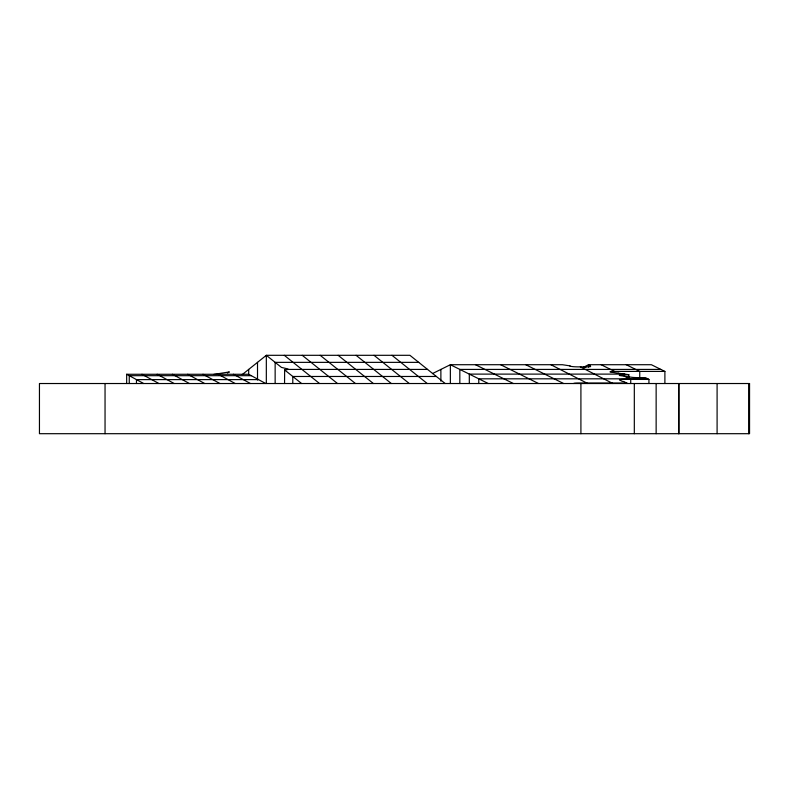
<?xml version="1.0" encoding="UTF-8"?>
<svg xmlns="http://www.w3.org/2000/svg" width="789" height="789" viewBox="0 0 789 789"><rect width="100%" height="100%" fill="white"/><g stroke="black" fill="none" stroke-linecap="round" stroke-linejoin="round"><path stroke-width="1.18" d="M242.282 374.538L266.327 355.306L409.905 355.306L445.183 383.523M227.41 373L229.382 371.925L213.819 374.4M432.461 373.591L450.361 364.715L562.379 364.715L570.25 365.918A6.263 0.513 0.8 0 0 569.983 366.007A6.332 0.523 0.8 0 0 570.911 366.362L572.242 366.55A6.273 0.523 0.8 0 0 578.584 366.875L585.596 366.875A6.263 0.523 0.8 0 0 590.665 366.56L589.541 365.672A6.322 0.523 0.8 0 0 589.856 365.415L588.505 364.715L583.574 367.25L585.842 367.25M284.553 383.523L284.642 369.883A6.273 0.828 1.3 0 0 287.571 369.538L288.103 369.232A6.381 0.848 1.3 0 0 287.137 368.749L281.476 367.427L266.327 355.306L266.327 383.523M628.823 378.01L628.823 374.696L621.693 374.982A6.312 0.523 0.8 0 0 619.641 375.189L619.326 375.347A6.312 0.523 0.8 0 0 620.332 375.643L631.89 377.3A6.273 0.513 0.8 0 0 638.193 377.615L645.422 377.625L648.933 379.42L648.933 383.523M628.823 374.696L610.607 372.083A6.292 0.523 0.8 0 1 614.572 371.402L664.89 371.422L664.89 383.523M418.722 362.358L275.144 362.358L275.144 383.523M287.906 369.42L427.549 369.42M660.847 369.42L459.829 369.42L459.829 383.523M624.789 374.114L469.307 374.114L469.307 383.523M126.664 383.523L126.664 374.272L248.703 374.272L265.715 383.523M251.297 375.682L129.258 375.682L129.258 383.523M436.366 376.471L292.788 376.471L292.788 383.523M647.759 378.819L478.785 378.819L478.785 383.523M648.933 379.42L624.632 379.41A6.282 0.523 0.8 0 0 619.483 379.933L622.008 381.255A6.302 0.513 0.8 0 0 624.069 381.59L627.097 383.523M258.506 379.608L136.467 379.608L136.467 383.523M627.097 383.04L578.919 383.02A6.282 0.523 0.8 0 0 573.682 383.484L573.731 383.523M664.89 371.422L651.369 364.715L588.505 364.715L588.505 367.063M626.239 364.715L639.741 371.412L639.741 378.681M601.119 364.715L614.601 371.402M618.152 373.167L621.791 374.972M624.277 376.215L630.736 379.42L630.736 383.523M580.349 366.875L612.895 383.523M550.86 364.715L587.746 383.523M525.74 364.715L563.642 383.523M500.611 364.715L538.512 383.523M475.481 364.715L513.383 383.523M488.263 383.523L450.361 364.715L450.361 383.523M233.445 374.272L250.458 383.523M235.201 383.523L218.188 374.272M202.941 374.272L219.944 383.523M187.683 374.272L204.696 383.523M172.426 374.272L189.439 383.523M157.169 374.272L174.182 383.523M141.912 374.272L158.924 383.523M126.664 374.272L143.677 383.523M391.955 355.306L427.243 383.523M374.006 355.306L409.294 383.523M356.066 355.306L391.344 383.523M338.116 355.306L373.394 383.523M320.166 355.306L355.454 383.523M302.217 355.306L337.505 383.523M284.277 355.306L319.555 383.523M284.553 369.883L301.605 383.523M748.672 383.523L748.672 433.694M717.093 383.523L717.093 433.694M678.905 383.523L678.905 433.694M678.718 383.523L678.718 433.694M656.142 383.523L656.142 433.694M634.317 383.523L634.317 433.694M580.911 383.523L580.911 433.694M440.883 369.42L440.883 381.176M257.51 362.358L257.51 380.002M248.683 369.42L248.683 375.298M105.045 383.523L105.045 433.694M749.55 383.523L39.45 383.523L39.45 433.694L749.55 433.694L749.55 383.523"/></g></svg>
